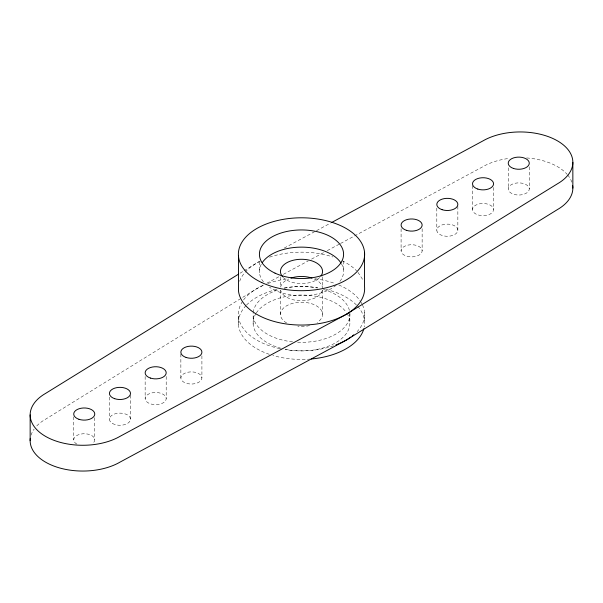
<?xml version="1.0" encoding="UTF-8"?>
<svg xmlns="http://www.w3.org/2000/svg" width="603" height="603" viewBox="0 0 603 603"><rect width="100%" height="100%" fill="white"/><g stroke="black" fill="none" stroke-linecap="round" stroke-linejoin="round"><path stroke-width="0.45" stroke-dasharray="3.02 2.26" d="M240.054 273.227L243.25 271.252M244.057 270.755L261.001 260.609M284.201 248.097L315.686 231.115M316.515 230.663L330.595 223.072M263.488 285.038L256.855 288.611L45.557 419.198A52.612 30.376 0 0 0 35.886 426.886M266.805 283.252L279.227 276.551M283.372 274.312L308.223 260.911M311.54 259.124L323.969 252.416M327.278 250.629L339.708 243.929M340.537 243.484L483.041 166.624A52.612 30.376 0 0 1 509.301 158.385M357.948 272.36L362.478 279.181A63.134 36.451 0 0 1 363.172 280.825M529.276 166.865L529.276 188.958A10.522 6.075 0 0 1 513.492 194.219A10.522 6.075 0 0 1 513.492 183.696A10.522 6.075 0 0 1 529.276 188.958M508.231 167.785L508.231 188.958M493.563 187.488L493.563 209.573A10.522 6.075 0 0 1 477.78 214.834A10.522 6.075 0 0 1 477.78 204.311A10.522 6.075 0 0 1 493.563 209.573M472.518 185.641L472.518 209.573M457.85 206.264L457.85 230.195A10.522 6.075 0 0 1 442.067 235.456A10.522 6.075 0 0 1 442.067 224.934A10.522 6.075 0 0 1 457.85 230.195M436.806 208.103L436.806 230.195M422.138 228.718L422.138 250.81A10.522 6.075 0 0 1 406.354 256.071A10.522 6.075 0 0 1 406.354 245.549A10.522 6.075 0 0 1 422.138 250.81M401.093 228.718L401.093 250.81M364.544 312.482L364.544 321.067M349.838 313.786L349.838 321.512M343.529 261.114L343.529 270.159M322.545 276.86L322.545 286.802M322.545 290.458L322.545 314.389M280.455 276.86L280.455 286.802M280.455 290.458L280.455 314.389M259.471 261.853L259.471 272.699M253.162 315.851L253.162 324.444M238.456 316.296L238.456 324.889M201.907 355.868L201.907 377.96A10.522 6.075 0 0 1 186.123 383.222A10.522 6.075 0 0 1 186.123 372.699A10.522 6.075 0 0 1 201.907 377.96M180.862 354.029L180.862 377.96M166.194 376.491L166.194 398.575A10.522 6.075 0 0 1 150.411 403.837A10.522 6.075 0 0 1 150.411 393.322A10.522 6.075 0 0 1 166.194 398.575M145.15 376.491L145.15 398.575M130.482 395.267L130.482 419.198M109.437 397.106L109.437 419.198M94.769 417.728L94.769 439.813M73.724 416.801L73.724 439.813M341.434 263.752A42.089 24.301 0 0 1 339.285 282.136M336.188 285.189A42.089 24.301 0 0 1 269.496 287.209M263.451 281.812A42.089 24.301 0 0 1 262.207 262.72M319.726 277.508A21.045 12.15 0 0 1 283.274 277.508M239.67 281.247A63.134 36.451 0 0 1 259.064 261.627M269.518 257.187A63.134 36.451 0 0 1 332.841 256.968M342.074 260.692A63.134 36.451 0 0 1 356.622 270.845M362.478 304.952A63.134 36.451 0 0 1 357.134 331.612M333.482 345.813A63.134 36.451 0 0 1 285.159 349.597M279.762 348.609A63.134 36.451 0 0 1 242.052 302.118M243.559 299.917A63.134 36.451 0 0 1 264.604 284.812M267.905 283.523A63.134 36.451 0 0 1 287.917 278.79M315.098 278.797A63.134 36.451 0 0 1 335.456 283.659M338.818 284.985A63.134 36.451 0 0 1 360.436 301.327M360.903 302.043A63.134 36.451 0 0 1 362.124 304.221M310.447 359.056A63.134 36.451 0 0 1 272.842 355.453M269.285 354.323A63.134 36.451 0 0 1 245.866 305.751M246.506 305.08A63.134 36.451 0 0 1 278.872 288.95M284.247 287.917A63.134 36.451 0 0 1 317.841 287.774M325.884 289.357A63.134 36.451 0 0 1 356.622 305.208M357.752 306.43A63.134 36.451 0 0 1 364.242 327.007M349.838 312.927A48.398 27.942 0 0 1 297.136 342.218M292.561 341.848A48.398 27.942 0 0 1 253.132 313.341M253.207 312.505A48.398 27.942 0 0 1 279.528 289.485M284.156 288.302A48.398 27.942 0 0 1 317.54 288.023M323.472 289.485A48.398 27.942 0 0 1 349.597 311.261M346.944 313.356A48.398 27.942 0 0 1 335.63 342.79A48.398 27.942 0 0 1 284.586 349.16M281.179 348.338A48.398 27.942 0 0 1 255.815 313.748M256.313 312.965A48.398 27.942 0 0 1 301.138 295.033A48.398 27.942 0 0 1 346.424 312.573M286.621 322.974A21.045 12.15 0 0 1 286.365 305.947A21.045 12.15 0 0 1 315.851 305.502A21.045 12.15 0 0 1 317.133 322.522M309.55 325.612A21.045 12.15 0 0 1 297.844 326.351M526.653 157.948A52.612 30.376 0 0 1 567.114 174.312M567.725 175.021A52.612 30.376 0 0 1 572.202 183.35M31.032 435.14A52.612 30.376 0 0 1 34.152 429.05M76.807 444.11A10.522 6.075 0 0 1 76.189 435.909A10.522 6.075 0 0 1 90.284 434.838A10.522 6.075 0 0 1 93.359 442.851M322.364 290.201A21.045 12.15 0 0 1 301.5 300.761A21.045 12.15 0 0 1 280.636 290.201M280.636 287.028A21.045 12.15 0 0 1 288.686 278.978M314.314 278.978A21.045 12.15 0 0 1 322.545 288.611M112.52 423.494A10.522 6.075 0 0 0 130.127 420.773A10.522 6.075 0 0 0 117.238 413.326A10.522 6.075 0 0 0 112.52 423.494"/><path stroke-width="0.9" d="M238.449 274.214L45.557 393.427A52.612 30.376 0 0 0 45.557 436.376A52.612 30.376 0 0 0 119.959 436.376L346.145 314.389L557.443 183.802A52.612 30.376 0 0 0 557.443 140.846A52.612 30.376 0 0 0 483.041 140.846L331.424 222.62M572.85 162.328L572.85 188.098M364.544 252.34L364.544 286.704A63.134 36.451 0 0 1 304.801 325.009A63.134 36.451 0 0 1 238.456 290.518L238.456 256.154M30.15 414.902L30.15 440.672M262.207 262.72A42.089 24.301 0 0 1 301.817 247.132A42.089 24.301 0 0 1 341.012 263.066M282.626 276.807A21.045 12.15 0 0 1 300.807 259.29A21.045 12.15 0 0 1 320.939 276.084M353.788 334.816A63.134 36.451 0 0 1 352.401 335.946M350.938 337.054A63.134 36.451 0 0 1 335.886 344.954M363.858 328.68A63.134 36.451 0 0 1 311.374 358.981M572.684 185.716A52.612 30.376 0 0 1 557.443 209.573L346.145 340.16L119.959 462.154A52.612 30.376 0 0 1 60.737 468.26A52.612 30.376 0 0 1 30.316 438.291M290.978 278.089A21.045 12.15 0 0 1 312.022 278.089M261.77 282.573A63.134 36.451 0 0 0 363.858 259.953A63.134 36.451 0 0 0 278.872 220.223A63.134 36.451 0 0 0 261.77 282.573M275.013 273.129A42.089 24.301 0 0 0 343.069 258.046A42.089 24.301 0 0 0 286.417 231.56A42.089 24.301 0 0 0 275.013 273.129M513.492 168.448A10.522 6.075 0 0 0 529.276 163.187A10.522 6.075 0 0 0 513.492 157.926A10.522 6.075 0 0 0 513.492 168.448M477.78 189.063A10.522 6.075 0 0 0 493.563 183.802A10.522 6.075 0 0 0 477.78 178.541A10.522 6.075 0 0 0 477.78 189.063M442.067 209.678A10.522 6.075 0 0 0 457.85 204.425A10.522 6.075 0 0 0 442.067 199.163A10.522 6.075 0 0 0 442.067 209.678M406.354 230.301A10.522 6.075 0 0 0 422.138 225.04A10.522 6.075 0 0 0 406.354 219.778A10.522 6.075 0 0 0 406.354 230.301M78.985 419.304A10.522 6.075 0 0 0 94.769 414.042A10.522 6.075 0 0 0 78.985 408.781A10.522 6.075 0 0 0 78.985 419.304M186.123 357.451A10.522 6.075 0 0 0 201.907 352.19A10.522 6.075 0 0 0 186.123 346.929A10.522 6.075 0 0 0 186.123 357.451M150.411 378.066A10.522 6.075 0 0 0 166.194 372.805A10.522 6.075 0 0 0 150.411 367.544A10.522 6.075 0 0 0 150.411 378.066M114.698 398.689A10.522 6.075 0 0 0 130.482 393.427A10.522 6.075 0 0 0 114.698 388.166A10.522 6.075 0 0 0 114.698 398.689"/></g></svg>
